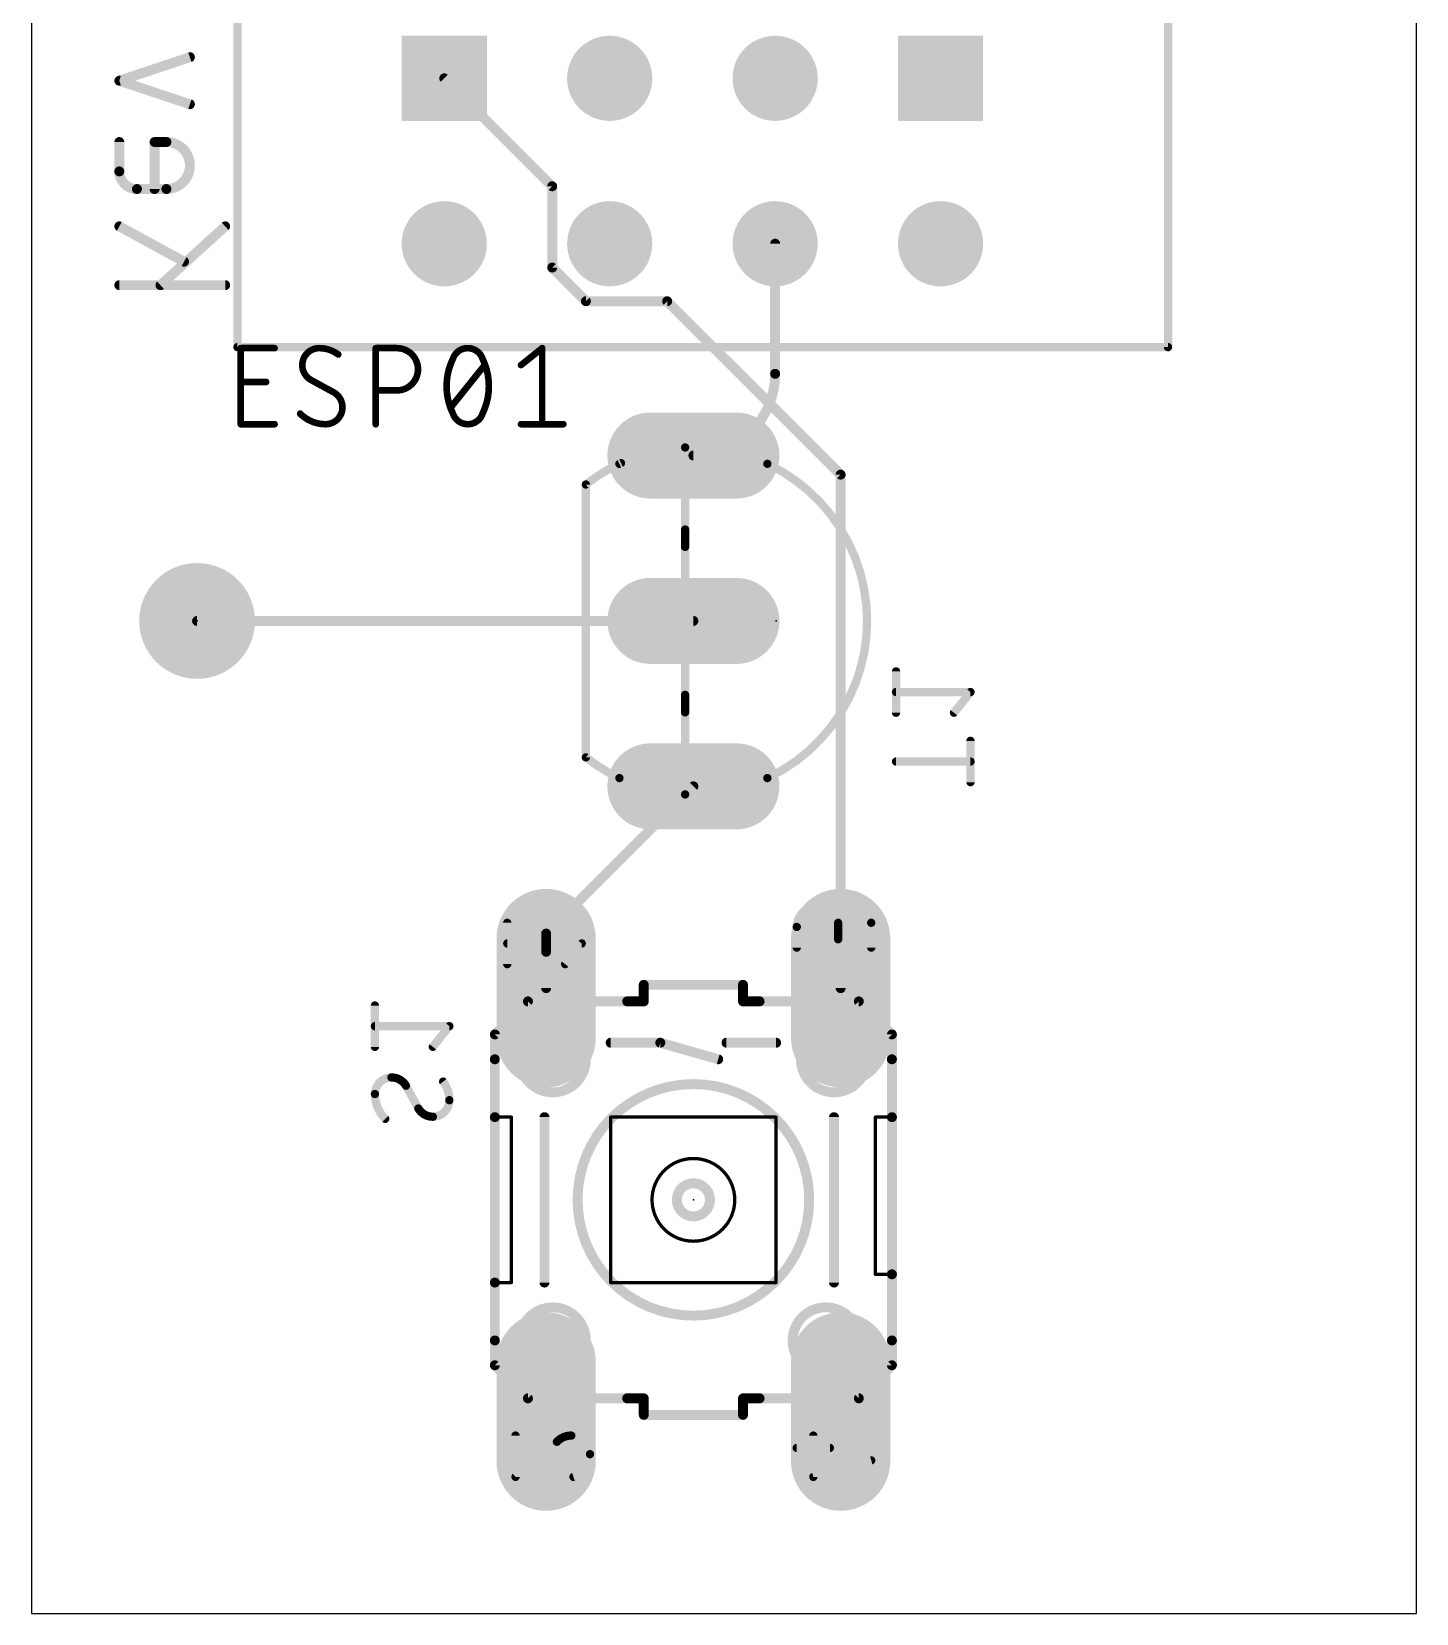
# Model space of a CAD drawing. Extents: x 0 to 21.3, y 33 to 80.
# Drawn here: x 0 to 21.26, y 33.02 to 57.31 of the extents above; entities that cross this region are included whole.
import ezdxf

# ---------------------------------------------------------------- set-up
doc = ezdxf.new("R2010")
doc.units = 0
for name, color, linetype in [('1', 22, 'CONTINUOUS'), ('104', 253, 'CONTINUOUS'), ('16', 175, 'CONTINUOUS'), ('17', 82, 'CONTINUOUS'), ('20', 30, 'CONTINUOUS'), ('21', 253, 'CONTINUOUS'), ('22', 253, 'CONTINUOUS'), ('23', 7, 'CONTINUOUS'), ('24', 7, 'CONTINUOUS'), ('26', 253, 'CONTINUOUS'), ('27', 253, 'CONTINUOUS'), ('52', 253, 'CONTINUOUS')]:
    doc.layers.add(name, color=color, linetype=linetype)

# ---------------------------------------------------------------- blocks, each defined once
blk = doc.blocks.new('ROUNDP')
at = {"const_width": 0.5}
blk.add_lwpolyline([(0, -0.25, 1), (0, 0.25, 1), (0, -0.25)], format="xyb", dxfattribs=at)
blk = doc.blocks.new('LONGP100')
at = {"const_width": 1}
blk.add_lwpolyline([(-0.5, 0), (0.5, 0)], dxfattribs=at)
at = {"const_width": 0.5}
for points in [[(-0.5, 0.25, 1), (-0.5, -0.25)], [(0.5, -0.25, 1), (0.5, 0.25)]]:
    blk.add_lwpolyline(points, format="xyb", dxfattribs=at)
blk = doc.blocks.new('SQUAREP')
blk.add_solid([(-0.5, -0.5), (0.5, -0.5), (-0.5, 0.5), (0.5, 0.5)])

msp = doc.modelspace()

# ---------------------------------------------------------------- linework, layer by layer
at = {"layer": '1', "const_width": 0.1524}
for points in [[(11.415, 52.055), (11.415, 54.0525)], [(2.54, 48.26), (10.16, 48.26)]]:
    msp.add_lwpolyline(points, dxfattribs=at)
at = {"layer": '1'}
for points, const_width in [([(11.4531, 54.0525, 1), (11.3769, 54.0525)], 0.0762), ([(10.16, 50.8, 0.4142), (11.415, 52.055)], 0.1524), ([(11.4531, 52.055, 1), (11.3769, 52.055)], 0.0762), ([(11.3769, 52.055, 1), (11.4531, 52.055)], 0.0762), ([(10.16, 50.8381, 1), (10.16, 50.7619)], 0.0762), ([(2.54, 48.2981, 1), (2.54, 48.2219)], 0.0762), ([(10.16, 48.2219, 1), (10.16, 48.2981)], 0.0762)]:
    msp.add_lwpolyline(points, format="xyb", dxfattribs=dict(at, const_width=const_width))
at = {"layer": '104', "const_width": 0.1524}
for points in [[(1.3462, 56.5561), (2.4299, 56.9173)], [(2.4299, 56.1948), (1.3462, 56.5561)], [(1.3462, 55.6147), (1.3462, 55.1632)], [(2.0687, 55.6147), (1.8881, 55.6147)], [(1.8881, 55.6147), (1.8881, 54.8922)], [(1.6171, 54.8922), (2.0687, 54.8922)], [(1.3462, 54.3193), (2.3396, 53.7774)], [(2.9718, 54.3193), (1.9784, 53.4162)], [(1.3462, 53.4162), (2.9718, 53.4162)]]:
    msp.add_lwpolyline(points, dxfattribs=at)
at = {"layer": '104'}
for points, const_width in [([(2.442, 56.8812, 1), (2.4179, 56.9535)], 0.0762), ([(1.3582, 56.5922, 1), (1.3342, 56.5199)], 0.0762), ([(1.3342, 56.5922, 1), (1.3582, 56.5199)], 0.0762), ([(2.4179, 56.1587, 1), (2.442, 56.231)], 0.0762), ([(1.3843, 55.6147, 1), (1.3081, 55.6147)], 0.0762), ([(1.8881, 55.6528, 1), (1.8881, 55.5766)], 0.0762), ([(1.9262, 55.6147, 1), (1.85, 55.6147)], 0.0762), ([(2.0687, 54.8922, 1), (2.0687, 55.6147)], 0.1524), ([(2.0687, 55.6528, 1), (2.0687, 55.5766)], 0.0762), ([(2.0687, 55.5766, 1), (2.0687, 55.6528)], 0.0762), ([(1.3462, 55.1632, 0.4142), (1.6171, 54.8922)], 0.1524), ([(1.3843, 55.1632, 1), (1.3081, 55.1632)], 0.0762), ([(1.3081, 55.1632, 1), (1.3843, 55.1632)], 0.0762), ([(1.6171, 54.9303, 1), (1.6171, 54.8541)], 0.0762), ([(1.6171, 54.8541, 1), (1.6171, 54.9303)], 0.0762), ([(1.85, 54.8922, 1), (1.9262, 54.8922)], 0.0762), ([(2.0687, 54.9303, 1), (2.0687, 54.8541)], 0.0762), ([(2.0687, 54.8541, 1), (2.0687, 54.9303)], 0.0762), ([(1.3644, 54.3528, 1), (1.328, 54.2859)], 0.0762), ([(2.9974, 54.2911, 1), (2.9462, 54.3475)], 0.0762), ([(2.3214, 53.744, 1), (2.3579, 53.8109)], 0.0762), ([(1.3462, 53.4543, 1), (1.3462, 53.3781)], 0.0762), ([(1.9527, 53.4444, 1), (2.004, 53.388)], 0.0762), ([(2.9718, 53.3781, 1), (2.9718, 53.4543)], 0.0762)]:
    msp.add_lwpolyline(points, format="xyb", dxfattribs=dict(at, const_width=const_width))
at = {"layer": '16', "const_width": 0.1524}
for points in [[(7.9924, 54.9351), (6.335, 56.5925)], [(7.9924, 53.6869), (7.9924, 54.9351)], [(8.5094, 53.1699), (7.9924, 53.6869)], [(9.7576, 53.1699), (8.5094, 53.1699)], [(12.4206, 50.5069), (9.7576, 53.1699)], [(12.4206, 42.6212), (12.4206, 50.5069)], [(10.16, 45.72), (7.8994, 43.4594)], [(7.8994, 43.4594), (7.8994, 43.18)], [(7.8994, 43.18), (7.8994, 42.6212)]]:
    msp.add_lwpolyline(points, dxfattribs=at)
at = {"layer": '16', "const_width": 0.0762}
for points in [[(6.3619, 56.6194, 1), (6.3081, 56.5656)], [(8.0305, 54.9351, 1), (7.9543, 54.9351)], [(7.9655, 54.9082, 1), (8.0193, 54.962)], [(8.0193, 53.7139, 1), (7.9655, 53.66)], [(7.9543, 53.6869, 1), (8.0305, 53.6869)], [(8.5094, 53.208, 1), (8.5094, 53.1318)], [(8.4825, 53.143, 1), (8.5364, 53.1968)], [(9.7845, 53.1968, 1), (9.7307, 53.143)], [(9.7576, 53.1318, 1), (9.7576, 53.208)], [(12.4587, 50.5069, 1), (12.3825, 50.5069)], [(12.3937, 50.48, 1), (12.4475, 50.5338)], [(10.1869, 45.6931, 1), (10.1331, 45.7469)], [(7.9375, 43.4594, 1), (7.8613, 43.4594)], [(7.8725, 43.4863, 1), (7.9263, 43.4325)], [(7.9375, 43.18, 1), (7.8613, 43.18)], [(7.8613, 43.18, 1), (7.9375, 43.18)], [(7.8613, 42.6212, 1), (7.9375, 42.6212)], [(12.3825, 42.6212, 1), (12.4587, 42.6212)]]:
    msp.add_lwpolyline(points, format="xyb", dxfattribs=at)
at = {"layer": '20'}
for p, q in [((0, 80), (0, 33.02)), ((21.26, 33.02), (21.26, 80)), ((0, 33.02), (21.26, 33.02))]:
    msp.add_line(p, q, dxfattribs=at)
at = {"layer": '21', "const_width": 0.127}
for points in [[(3.16, 69.61), (3.16, 52.465)], [(17.4475, 52.465), (17.4475, 69.61)], [(3.16, 52.465), (17.4475, 52.465)]]:
    msp.add_lwpolyline(points, dxfattribs=at)
at = {"layer": '21', "const_width": 0.0635}
for points in [[(3.1282, 52.465, 1), (3.1918, 52.465)], [(3.16, 52.4968, 1), (3.16, 52.4333)], [(17.4158, 52.465, 1), (17.4793, 52.465)], [(17.4475, 52.4333, 1), (17.4475, 52.4968)]]:
    msp.add_lwpolyline(points, format="xyb", dxfattribs=at)
at = {"layer": '22'}
for points, const_width in [([(9.0482, 50.6847, 0.0595), (8.509, 50.355)], 0.127), ([(9.0614, 50.6558, 1), (9.035, 50.7136)], 0.0635), ([(11.2959, 45.847, 0.6345), (11.2959, 50.673)], 0.127), ([(11.3094, 50.7017, 1), (11.2824, 50.6443)], 0.0635), ([(8.5408, 50.355, 1), (8.4772, 50.355)], 0.0635), ([(8.4893, 50.3799, 1), (8.5287, 50.3301)], 0.0635), ([(10.0648, 49.664, 1), (10.0013, 49.664)], 0.0635), ([(10.0013, 49.396, 1), (10.0648, 49.396)], 0.0635), ([(10.0648, 47.124, 1), (10.0013, 47.124)], 0.0635), ([(10.0013, 46.856, 1), (10.0648, 46.856)], 0.0635), ([(8.4772, 46.165, 1), (8.5408, 46.165)], 0.0635), ([(8.509, 46.165, 0.057), (9.0241, 45.8465)], 0.127), ([(8.5287, 46.1899, 1), (8.4893, 46.1401)], 0.0635), ([(11.2824, 45.8757, 1), (11.3094, 45.8183)], 0.0635), ([(9.0106, 45.8178, 1), (9.0376, 45.8752)], 0.0635), ([(9.4361, 42.672, 1), (9.3599, 42.672)], 0.0762), ([(9.398, 42.7101, 1), (9.398, 42.6339)], 0.0762), ([(10.9601, 42.672, 1), (10.8839, 42.672)], 0.0762), ([(10.922, 42.6339, 1), (10.922, 42.7101)], 0.0762), ([(9.144, 42.4561, 1), (9.144, 42.3799)], 0.0762), ([(9.3599, 42.418, 1), (9.4361, 42.418)], 0.0762), ([(9.398, 42.3799, 1), (9.398, 42.4561)], 0.0762), ([(10.922, 42.4561, 1), (10.922, 42.3799)], 0.0762), ([(10.8839, 42.418, 1), (10.9601, 42.418)], 0.0762), ([(11.176, 42.3799, 1), (11.176, 42.4561)], 0.0762), ([(7.1501, 41.529, 1), (7.0739, 41.529)], 0.0762), ([(13.2461, 41.529, 1), (13.1699, 41.529)], 0.0762), ([(10.16, 37.592, 1), (10.16, 41.148, 1), (10.16, 37.592)], 0.1524), ([(7.1501, 40.64, 1), (7.0739, 40.64)], 0.0762), ([(7.0739, 40.64, 1), (7.1501, 40.64)], 0.0762), ([(7.112, 40.6527, 1), (7.112, 40.6273)], 0.0254), ([(7.3787, 40.64, 1), (7.3533, 40.64)], 0.0254), ([(7.366, 40.6273, 1), (7.366, 40.6527)], 0.0254), ([(12.9667, 40.64, 1), (12.9413, 40.64)], 0.0254), ([(12.954, 40.6527, 1), (12.954, 40.6273)], 0.0254), ([(13.2461, 40.64, 1), (13.1699, 40.64)], 0.0762), ([(13.1699, 40.64, 1), (13.2461, 40.64)], 0.0762), ([(13.208, 40.6273, 1), (13.208, 40.6527)], 0.0254), ([(10.16, 39.116, 1), (10.16, 39.624, 1), (10.16, 39.116)], 0.1524), ([(7.1501, 38.1, 1), (7.0739, 38.1)], 0.0762), ([(7.0739, 38.1, 1), (7.1501, 38.1)], 0.0762), ([(12.954, 38.2397, 1), (12.954, 38.2143)], 0.0254), ([(12.9413, 38.227, 1), (12.9667, 38.227)], 0.0254), ([(13.2461, 38.227, 1), (13.1699, 38.227)], 0.0762), ([(13.1699, 38.227, 1), (13.2461, 38.227)], 0.0762), ([(13.208, 38.2143, 1), (13.208, 38.2397)], 0.0254), ([(7.112, 38.1127, 1), (7.112, 38.0873)], 0.0254), ([(7.3533, 38.1, 1), (7.3787, 38.1)], 0.0254), ([(7.366, 38.0873, 1), (7.366, 38.1127)], 0.0254), ([(7.0739, 37.211, 1), (7.1501, 37.211)], 0.0762), ([(13.1699, 37.211, 1), (13.2461, 37.211)], 0.0762), ([(9.144, 36.3601, 1), (9.144, 36.2839)], 0.0762), ([(9.4361, 36.322, 1), (9.3599, 36.322)], 0.0762), ([(9.398, 36.2839, 1), (9.398, 36.3601)], 0.0762), ([(10.9601, 36.322, 1), (10.8839, 36.322)], 0.0762), ([(10.922, 36.3601, 1), (10.922, 36.2839)], 0.0762), ([(11.176, 36.2839, 1), (11.176, 36.3601)], 0.0762), ([(9.398, 36.1061, 1), (9.398, 36.0299)], 0.0762), ([(9.3599, 36.068, 1), (9.4361, 36.068)], 0.0762), ([(10.8839, 36.068, 1), (10.9601, 36.068)], 0.0762), ([(10.922, 36.0299, 1), (10.922, 36.1061)], 0.0762)]:
    msp.add_lwpolyline(points, format="xyb", dxfattribs=dict(at, const_width=const_width))
for points, const_width in [([(8.509, 46.165), (8.509, 50.355)], 0.127), ([(10.033, 49.664), (10.033, 49.396)], 0.127), ([(10.033, 47.124), (10.033, 46.856)], 0.127), ([(9.398, 42.672), (9.398, 42.418)], 0.1524), ([(9.398, 42.672), (10.922, 42.672)], 0.1524), ([(10.922, 42.418), (10.922, 42.672)], 0.1524), ([(9.398, 42.418), (9.144, 42.418)], 0.1524), ([(10.922, 42.418), (11.176, 42.418)], 0.1524), ([(7.112, 40.64), (7.112, 41.529)], 0.1524), ([(13.208, 41.529), (13.208, 40.64)], 0.1524), ([(7.112, 38.1), (7.112, 40.64)], 0.1524), ([(7.112, 40.64), (7.366, 40.64)], 0.0508), ([(7.366, 38.1), (7.366, 40.64)], 0.0508), ([(12.954, 38.227), (12.954, 40.64)], 0.0508), ([(12.954, 40.64), (13.208, 40.64)], 0.0508), ([(13.208, 40.64), (13.208, 38.227)], 0.1524), ([(7.112, 37.211), (7.112, 38.1)], 0.1524), ([(12.954, 38.227), (13.208, 38.227)], 0.0508), ([(13.208, 38.227), (13.208, 37.211)], 0.1524), ([(7.366, 38.1), (7.112, 38.1)], 0.0508), ([(9.398, 36.322), (9.144, 36.322)], 0.1524), ([(9.398, 36.322), (9.398, 36.068)], 0.1524), ([(10.922, 36.068), (10.922, 36.322)], 0.1524), ([(10.922, 36.322), (11.176, 36.322)], 0.1524), ([(10.922, 36.068), (9.398, 36.068)], 0.1524)]:
    msp.add_lwpolyline(points, dxfattribs=dict(at, const_width=const_width))
at = {"layer": '23'}
msp.add_point((2.54, 48.26), dxfattribs=at)
at = {"layer": '24'}
for p in [(11.43, 48.26), (10.16, 39.37)]:
    msp.add_point(p, dxfattribs=at)
at = {"layer": '26', "const_width": 0.127}
for points in [[(13.2715, 46.8503), (13.2715, 47.4853)], [(14.4145, 47.1678), (13.2715, 47.1678)], [(14.1605, 46.8503), (14.4145, 47.1678)], [(14.4145, 45.7835), (14.4145, 46.4185)], [(13.2715, 46.101), (14.4145, 46.101)], [(5.2705, 41.7195), (5.2705, 42.3545)], [(6.4135, 42.037), (5.2705, 42.037)], [(6.1595, 41.7195), (6.4135, 42.037)], [(5.7468, 41.1226), (5.9373, 40.7734)]]:
    msp.add_lwpolyline(points, dxfattribs=at)
at = {"layer": '26'}
for points, const_width in [([(13.3033, 47.4853, 1), (13.2398, 47.4853)], 0.0635), ([(13.2715, 47.1996, 1), (13.2715, 47.136)], 0.0635), ([(14.4393, 47.148, 1), (14.3897, 47.1876)], 0.0635), ([(14.4145, 47.136, 1), (14.4145, 47.1996)], 0.0635), ([(13.2398, 46.8503, 1), (13.3033, 46.8503)], 0.0635), ([(14.1357, 46.8701, 1), (14.1853, 46.8305)], 0.0635), ([(14.4463, 46.4185, 1), (14.3827, 46.4185)], 0.0635), ([(13.2715, 46.1328, 1), (13.2715, 46.0692)], 0.0635), ([(14.4145, 46.0692, 1), (14.4145, 46.1328)], 0.0635), ([(14.3827, 45.7835, 1), (14.4463, 45.7835)], 0.0635), ([(5.3022, 42.3545, 1), (5.2388, 42.3545)], 0.0635), ([(5.2705, 42.0688, 1), (5.2705, 42.0052)], 0.0635), ([(6.4383, 42.0172, 1), (6.3887, 42.0568)], 0.0635), ([(6.4135, 42.0052, 1), (6.4135, 42.0688)], 0.0635), ([(5.2388, 41.7195, 1), (5.3022, 41.7195)], 0.0635), ([(6.1347, 41.7393, 1), (6.1843, 41.6997)], 0.0635), ([(5.5245, 41.2496, 0.4142), (5.2705, 40.9956)], 0.127), ([(5.5245, 41.2814, 1), (5.5245, 41.2178)], 0.0635), ([(5.7468, 41.1226, 0.2656), (5.5245, 41.2496)], 0.127), ([(5.5245, 41.2178, 1), (5.5245, 41.2814)], 0.0635), ([(5.2705, 40.9956, 0.2), (5.4293, 40.6146)], 0.127), ([(5.3022, 40.9956, 1), (5.2388, 40.9956)], 0.0635), ([(5.7746, 41.1378, 1), (5.7189, 41.1074)], 0.0635), ([(5.7194, 41.1065, 1), (5.7741, 41.1387)], 0.0635), ([(6.4135, 40.9004, 0.1623), (6.3182, 41.1861)], 0.127), ([(6.3436, 41.2052, 1), (6.2929, 41.167)], 0.0635), ([(5.2388, 40.9956, 1), (5.3022, 40.9956)], 0.0635), ([(5.9646, 40.7895, 1), (5.9099, 40.7572)], 0.0635), ([(5.9373, 40.7734, 0.2656), (6.1595, 40.6464)], 0.127), ([(5.9094, 40.7581, 1), (5.9651, 40.7886)], 0.0635), ([(6.1595, 40.6464, 0.4142), (6.4135, 40.9004)], 0.127), ([(6.3818, 40.9004, 1), (6.4452, 40.9003)], 0.0635), ([(6.4452, 40.9004, 1), (6.3818, 40.9004)], 0.0635), ([(5.4069, 40.5921, 1), (5.4516, 40.6371)], 0.0635), ([(6.1595, 40.6781, 1), (6.1595, 40.6146)], 0.0635), ([(6.1595, 40.6146, 1), (6.1595, 40.6781)], 0.0635)]:
    msp.add_lwpolyline(points, format="xyb", dxfattribs=dict(at, const_width=const_width))
at = {"layer": '27', "const_width": 0.1016}
for points in [[(3.2108, 51.2808), (3.2108, 52.4492)], [(3.2108, 52.4492), (3.7301, 52.4492)], [(5.2829, 51.2808), (5.2829, 52.4492)], [(5.2829, 52.4492), (5.6074, 52.4492)], [(7.5138, 52.1896), (7.8384, 52.4492)], [(7.8384, 52.4492), (7.8384, 51.2808)], [(6.4357, 51.5404), (6.955, 52.1896)], [(3.2108, 51.9299), (3.6003, 51.9299)], [(4.6422, 51.7676), (4.2852, 51.9624)], [(5.6074, 51.8001), (5.2829, 51.8001)], [(3.7301, 51.2808), (3.2108, 51.2808)], [(7.5138, 51.2808), (8.1629, 51.2808)]]:
    msp.add_lwpolyline(points, dxfattribs=at)
at = {"layer": '27'}
for points, const_width in [([(3.2362, 52.4492, 1), (3.1854, 52.4492)], 0.0508), ([(3.2108, 52.4746, 1), (3.2108, 52.4238)], 0.0508), ([(3.7301, 52.4238, 1), (3.7301, 52.4746)], 0.0508), ([(4.415, 52.4492, 0.4142), (4.1554, 52.1896)], 0.1016), ([(4.7071, 52.3518, 0.1623), (4.415, 52.4492)], 0.1016), ([(4.415, 52.4746, 1), (4.415, 52.4238)], 0.0508), ([(4.415, 52.4238, 1), (4.415, 52.4746)], 0.0508), ([(5.3083, 52.4492, 1), (5.2575, 52.4492)], 0.0508), ([(5.2829, 52.4746, 1), (5.2829, 52.4238)], 0.0508), ([(5.6074, 51.8001, 1), (5.6074, 52.4492)], 0.1016), ([(5.6074, 52.4746, 1), (5.6074, 52.4238)], 0.0508), ([(5.6074, 52.4238, 1), (5.6074, 52.4746)], 0.0508), ([(6.6954, 52.4492, 0.3205), (6.4682, 52.2869)], 0.1016), ([(6.9226, 52.2869, 0.3205), (6.6954, 52.4492)], 0.1016), ([(6.6954, 52.4746, 1), (6.6954, 52.4238)], 0.0508), ([(6.6954, 52.4238, 1), (6.6954, 52.4746)], 0.0508), ([(7.8638, 52.4492, 1), (7.813, 52.4492)], 0.0508), ([(7.8543, 52.4294, 1), (7.8225, 52.469)], 0.0508), ([(4.1554, 52.1896, 0.2656), (4.2852, 51.9624)], 0.1016), ([(4.1808, 52.1896, 1), (4.13, 52.1896)], 0.0508), ([(4.6919, 52.3315, 1), (4.7224, 52.3722)], 0.0508), ([(6.4682, 52.2869, 0.1139), (6.3708, 51.865)], 0.1016), ([(6.4442, 52.2952, 1), (6.4922, 52.2787)], 0.0508), ([(6.491, 52.2758, 1), (6.4454, 52.2981)], 0.0508), ([(6.9454, 52.2981, 1), (6.8997, 52.2758)], 0.0508), ([(7.0199, 51.865, 0.1139), (6.9226, 52.2869)], 0.1016), ([(6.8986, 52.2787, 1), (6.9466, 52.2952)], 0.0508), ([(6.9749, 52.1737, 1), (6.9352, 52.2054)], 0.0508), ([(7.498, 52.2094, 1), (7.5297, 52.1697)], 0.0508), ([(3.2108, 51.9553, 1), (3.2108, 51.9045)], 0.0508), ([(3.6003, 51.9045, 1), (3.6003, 51.9553)], 0.0508), ([(4.13, 52.1896, 1), (4.1808, 52.1896)], 0.0508), ([(4.2974, 51.9847, 1), (4.2731, 51.9401)], 0.0508), ([(4.2723, 51.9405, 1), (4.2981, 51.9842)], 0.0508), ([(4.7721, 51.5404, 0.2656), (4.6422, 51.7676)], 0.1016), ([(4.6551, 51.7895, 1), (4.6293, 51.7457)], 0.0508), ([(4.6301, 51.7453, 1), (4.6544, 51.7899)], 0.0508), ([(5.2829, 51.8255, 1), (5.2829, 51.7747)], 0.0508), ([(5.6074, 51.8255, 1), (5.6074, 51.7747)], 0.0508), ([(5.6074, 51.7747, 1), (5.6074, 51.8255)], 0.0508), ([(6.3708, 51.865, 0.1139), (6.4682, 51.4431)], 0.1016), ([(6.3962, 51.865, 1), (6.3454, 51.865)], 0.0508), ([(6.3454, 51.865, 1), (6.3962, 51.865)], 0.0508), ([(6.9226, 51.4431, 0.1139), (7.0199, 51.865)], 0.1016), ([(7.0453, 51.865, 1), (6.9945, 51.865)], 0.0508), ([(6.9945, 51.865, 1), (7.0453, 51.865)], 0.0508), ([(4.1229, 51.4431, 0.2), (4.5124, 51.2808)], 0.1016), ([(4.141, 51.461, 1), (4.1049, 51.4252)], 0.0508), ([(4.5124, 51.2808, 0.4142), (4.7721, 51.5404)], 0.1016), ([(4.7975, 51.5404, 1), (4.7466, 51.5404)], 0.0508), ([(4.7467, 51.5404, 1), (4.7974, 51.5404)], 0.0508), ([(6.4159, 51.5563, 1), (6.4556, 51.5246)], 0.0508), ([(6.4682, 51.4431, 0.3205), (6.6954, 51.2808)], 0.1016), ([(6.6954, 51.2808, 0.3205), (6.9226, 51.4431)], 0.1016), ([(6.9466, 51.4348, 1), (6.8985, 51.4513)], 0.0508), ([(3.2108, 51.3062, 1), (3.2108, 51.2554)], 0.0508), ([(3.1854, 51.2808, 1), (3.2362, 51.2808)], 0.0508), ([(3.7301, 51.2554, 1), (3.7301, 51.3062)], 0.0508), ([(4.5124, 51.3062, 1), (4.5124, 51.2554)], 0.0508), ([(4.5124, 51.2554, 1), (4.5124, 51.3062)], 0.0508), ([(5.2575, 51.2808, 1), (5.3083, 51.2808)], 0.0508), ([(6.4922, 51.4513, 1), (6.4442, 51.4348)], 0.0508), ([(6.4454, 51.4319, 1), (6.491, 51.4542)], 0.0508), ([(6.6954, 51.3062, 1), (6.6954, 51.2554)], 0.0508), ([(6.6954, 51.2554, 1), (6.6954, 51.3062)], 0.0508), ([(6.8997, 51.4542, 1), (6.9454, 51.4319)], 0.0508), ([(7.5138, 51.3062, 1), (7.5138, 51.2554)], 0.0508), ([(7.813, 51.2808, 1), (7.8638, 51.2808)], 0.0508), ([(8.1629, 51.2554, 1), (8.1629, 51.3062)], 0.0508)]:
    msp.add_lwpolyline(points, format="xyb", dxfattribs=dict(at, const_width=const_width))
at = {"layer": '52'}
for points, const_width in [([(10.033, 50.924, 0.0984), (9.0241, 50.673)], 0.127), ([(11.2959, 50.673, 0.1225), (10.033, 50.924)], 0.127), ([(10.0315, 50.9557, 1), (10.0345, 50.8923)], 0.0635), ([(10.0648, 50.924, 1), (10.0013, 50.924)], 0.0635), ([(10.0345, 50.8923, 1), (10.0315, 50.9557)], 0.0635), ([(9.0106, 50.7017, 1), (9.0376, 50.6443)], 0.0635), ([(11.2824, 50.6443, 1), (11.3094, 50.7017)], 0.0635), ([(10.0013, 49.664, 1), (10.0648, 49.664)], 0.0635), ([(10.0648, 49.396, 1), (10.0013, 49.396)], 0.0635), ([(10.0013, 47.124, 1), (10.0648, 47.124)], 0.0635), ([(10.0648, 46.856, 1), (10.0013, 46.856)], 0.0635), ([(9.0241, 45.847, 0.0984), (10.033, 45.596)], 0.127), ([(9.0376, 45.8757, 1), (9.0106, 45.8183)], 0.0635), ([(10.033, 45.596, 0.1225), (11.2959, 45.847)], 0.127), ([(11.3094, 45.8183, 1), (11.2824, 45.8757)], 0.0635), ([(10.0345, 45.6277, 1), (10.0315, 45.5643)], 0.0635), ([(10.0013, 45.596, 1), (10.0648, 45.596)], 0.0635), ([(10.0315, 45.5643, 1), (10.0345, 45.6277)], 0.0635), ([(12.3825, 43.561, 1), (11.7475, 43.561)], 0.127), ([(12.8905, 43.6245, 1), (12.3825, 43.6245)], 0.127), ([(7.3342, 43.6245, 1), (7.2708, 43.6245)], 0.0635), ([(11.7793, 43.561, 1), (11.7157, 43.561)], 0.0635), ([(11.7157, 43.561, 1), (11.7793, 43.561)], 0.0635), ([(12.4143, 43.6245, 1), (12.3507, 43.6245)], 0.0635), ([(12.3507, 43.6245, 1), (12.4143, 43.6245)], 0.0635), ([(12.3507, 43.561, 1), (12.4143, 43.561)], 0.0635), ([(12.9223, 43.6245, 1), (12.8588, 43.6245)], 0.0635), ([(12.8588, 43.6245, 1), (12.9223, 43.6245)], 0.0635), ([(7.3025, 43.3388, 1), (7.3025, 43.2752)], 0.0635), ([(8.4703, 43.2872, 1), (8.4207, 43.3268)], 0.0635), ([(8.4455, 43.2752, 1), (8.4455, 43.3388)], 0.0635), ([(11.7157, 43.2435, 1), (11.7793, 43.2435)], 0.0635), ([(12.3507, 43.3705, 1), (12.4143, 43.3705)], 0.0635), ([(12.8588, 43.2435, 1), (12.9223, 43.2435)], 0.0635), ([(7.2708, 42.9895, 1), (7.3342, 42.9895)], 0.0635), ([(8.1667, 43.0093, 1), (8.2163, 42.9697)], 0.0635), ([(7.62, 42.4561, 1), (7.62, 42.3799)], 0.0762), ([(7.6469, 42.3911, 1), (7.5931, 42.4449)], 0.0762), ([(9.144, 42.3799, 1), (9.144, 42.4561)], 0.0762), ([(11.176, 42.4561, 1), (11.176, 42.3799)], 0.0762), ([(12.7269, 42.4449, 1), (12.6731, 42.3911)], 0.0762), ([(12.7, 42.3799, 1), (12.7, 42.4561)], 0.0762), ([(8.001, 41.021, 1), (8.001, 42.037, 1), (8.001, 41.021)], 0.1524), ([(12.319, 41.021, 1), (12.319, 42.037, 1), (12.319, 41.021)], 0.1524), ([(7.1501, 41.91, 1), (7.0739, 41.91)], 0.0762), ([(7.0851, 41.9369, 1), (7.1389, 41.8831)], 0.0762), ([(8.89, 41.8211, 1), (8.89, 41.7449)], 0.0762), ([(9.6625, 41.8196, 1), (9.6415, 41.7464)], 0.0762), ([(9.652, 41.7449, 1), (9.652, 41.8211)], 0.0762), ([(10.668, 41.8211, 1), (10.668, 41.7449)], 0.0762), ([(11.43, 41.7449, 1), (11.43, 41.8211)], 0.0762), ([(13.2461, 41.91, 1), (13.1699, 41.91)], 0.0762), ([(13.1811, 41.8831, 1), (13.2349, 41.9369)], 0.0762), ([(7.0739, 41.529, 1), (7.1501, 41.529)], 0.0762), ([(10.5305, 41.4924, 1), (10.5515, 41.5656)], 0.0762), ([(13.1699, 41.529, 1), (13.2461, 41.529)], 0.0762), ([(7.9121, 40.64, 1), (7.8359, 40.64)], 0.0762), ([(8.89, 40.6527, 1), (8.89, 40.6273)], 0.0254), ([(8.9027, 40.64, 1), (8.8773, 40.64)], 0.0254), ([(11.4427, 40.64, 1), (11.4173, 40.64)], 0.0254), ([(11.43, 40.6273, 1), (11.43, 40.6527)], 0.0254), ([(12.3571, 40.64, 1), (12.2809, 40.64)], 0.0762), ([(10.16, 38.735, 1), (10.16, 40.005, 1), (10.16, 38.735)], 0.0508), ([(7.8359, 38.1, 1), (7.9121, 38.1)], 0.0762), ([(12.2809, 38.1, 1), (12.3571, 38.1)], 0.0762), ([(8.89, 38.1127, 1), (8.89, 38.0873)], 0.0254), ([(8.8773, 38.1, 1), (8.9027, 38.1)], 0.0254), ([(11.4173, 38.1, 1), (11.4427, 38.1)], 0.0254), ([(11.43, 38.0873, 1), (11.43, 38.1127)], 0.0254), ([(8.001, 36.703, 1), (8.001, 37.719, 1), (8.001, 36.703)], 0.1524), ([(12.192, 36.703, 1), (12.192, 37.719, 1), (12.192, 36.703)], 0.1524), ([(7.1501, 37.211, 1), (7.0739, 37.211)], 0.0762), ([(13.2461, 37.211, 1), (13.1699, 37.211)], 0.0762), ([(7.0739, 36.83, 1), (7.1501, 36.83)], 0.0762), ([(7.1389, 36.8569, 1), (7.0851, 36.8031)], 0.0762), ([(13.1699, 36.83, 1), (13.2461, 36.83)], 0.0762), ([(13.2349, 36.8031, 1), (13.1811, 36.8569)], 0.0762), ([(7.62, 36.3601, 1), (7.62, 36.2839)], 0.0762), ([(7.5931, 36.2951, 1), (7.6469, 36.3489)], 0.0762), ([(9.144, 36.2839, 1), (9.144, 36.3601)], 0.0762), ([(11.176, 36.3601, 1), (11.176, 36.2839)], 0.0762), ([(12.6731, 36.3489, 1), (12.7269, 36.2951)], 0.0762), ([(12.7, 36.2839, 1), (12.7, 36.3601)], 0.0762), ([(7.4612, 35.7505, 1), (7.3978, 35.7505)], 0.0635), ([(8.2867, 35.7505, 0.2053), (8.0645, 35.6553)], 0.127), ([(8.0415, 35.6771, 1), (8.0875, 35.6334)], 0.0635), ([(8.0851, 35.6311, 1), (8.0439, 35.6794)], 0.0635), ([(8.2867, 35.7823, 1), (8.2867, 35.7188)], 0.0635), ([(8.5725, 35.4648, 0.4142), (8.2867, 35.7505)], 0.127), ([(8.2867, 35.7188, 1), (8.2868, 35.7822)], 0.0635), ([(12.0333, 35.7505, 1), (11.9697, 35.7505)], 0.0635), ([(8.3185, 35.1155, 0.3252), (8.5725, 35.4648)], 0.127), ([(8.6043, 35.4648, 1), (8.5407, 35.4647)], 0.0635), ([(8.5407, 35.4648, 1), (8.6043, 35.4648)], 0.0635), ([(11.7475, 35.5918, 1), (11.7475, 35.5282)], 0.0635), ([(12.2555, 35.5282, 1), (12.2555, 35.5918)], 0.0635), ([(12.8992, 35.339, 1), (12.8818, 35.4)], 0.0635), ([(7.4089, 35.1397, 1), (7.4501, 35.0913)], 0.0635), ([(7.3978, 35.1155, 1), (7.4612, 35.1155)], 0.0635), ([(8.3087, 35.1457, 1), (8.3283, 35.0853)], 0.0635), ([(11.9697, 35.1155, 1), (12.0333, 35.1155)], 0.0635), ([(11.9928, 35.146, 1), (12.0102, 35.085)], 0.0635)]:
    msp.add_lwpolyline(points, format="xyb", dxfattribs=dict(at, const_width=const_width))
for points, const_width in [([(10.033, 50.924), (10.033, 49.664)], 0.127), ([(10.033, 49.396), (10.033, 47.124)], 0.127), ([(10.033, 46.856), (10.033, 45.596)], 0.127), ([(7.3025, 42.9895), (7.3025, 43.6245)], 0.127), ([(11.7475, 43.2435), (11.7475, 43.561)], 0.127), ([(12.3825, 43.6245), (12.3825, 43.3705)], 0.127), ([(12.8905, 43.2435), (12.8905, 43.6245)], 0.127), ([(8.4455, 43.307), (7.3025, 43.307)], 0.127), ([(8.1915, 42.9895), (8.4455, 43.307)], 0.127), ([(7.112, 41.91), (7.62, 42.418)], 0.1524), ([(7.62, 42.418), (9.144, 42.418)], 0.1524), ([(12.7, 42.418), (11.176, 42.418)], 0.1524), ([(13.208, 41.91), (12.7, 42.418)], 0.1524), ([(7.112, 41.91), (7.112, 41.529)], 0.1524), ([(8.89, 41.783), (9.652, 41.783)], 0.1524), ([(9.652, 41.783), (10.541, 41.529)], 0.1524), ([(10.668, 41.783), (11.43, 41.783)], 0.1524), ([(13.208, 41.91), (13.208, 41.529)], 0.1524), ([(7.874, 38.1), (7.874, 40.64)], 0.1524), ([(8.89, 40.64), (11.43, 40.64)], 0.0508), ([(8.89, 40.64), (8.89, 38.1)], 0.0508), ([(11.43, 38.1), (11.43, 40.64)], 0.0508), ([(12.319, 40.64), (12.319, 38.1)], 0.1524), ([(11.43, 38.1), (8.89, 38.1)], 0.0508), ([(7.112, 36.83), (7.112, 37.211)], 0.1524), ([(13.208, 36.83), (13.208, 37.211)], 0.1524), ([(7.62, 36.322), (7.112, 36.83)], 0.1524), ([(13.208, 36.83), (12.7, 36.322)], 0.1524), ([(9.144, 36.322), (7.62, 36.322)], 0.1524), ([(12.7, 36.322), (11.176, 36.322)], 0.1524), ([(7.4295, 35.1155), (7.4295, 35.7505)], 0.127), ([(8.0645, 35.6553), (7.4295, 35.1155)], 0.127), ([(12.0015, 35.1155), (12.0015, 35.7505)], 0.127), ([(12.2555, 35.56), (11.7475, 35.56)], 0.127), ([(12.8905, 35.3695), (12.0015, 35.1155)], 0.127)]:
    msp.add_lwpolyline(points, dxfattribs=dict(at, const_width=const_width))

# ---------------------------------------------------------------- block references
at = {"layer": '17', "rotation": 270}
for name, p, xscale, yscale in [('SQUAREP', (6.335, 56.5925), 1.308, 1.308), ('SQUAREP', (6.335, 56.5925), 1.308, 1.308), ('ROUNDP', (8.875, 56.5925), 1.308, 1.308), ('ROUNDP', (8.875, 56.5925), 1.308, 1.308), ('ROUNDP', (11.415, 56.5925), 1.308, 1.308), ('ROUNDP', (11.415, 56.5925), 1.308, 1.308), ('SQUAREP', (13.955, 56.5925), 1.308, 1.308), ('SQUAREP', (13.955, 56.5925), 1.308, 1.308), ('ROUNDP', (6.335, 54.0525), 1.308, 1.308), ('ROUNDP', (6.335, 54.0525), 1.308, 1.308), ('ROUNDP', (8.875, 54.0525), 1.308, 1.308), ('ROUNDP', (8.875, 54.0525), 1.308, 1.308), ('ROUNDP', (11.415, 54.0525), 1.308, 1.308), ('ROUNDP', (11.415, 54.0525), 1.308, 1.308), ('ROUNDP', (13.955, 54.0525), 1.308, 1.308), ('ROUNDP', (13.955, 54.0525), 1.308, 1.308), ('LONGP100', (7.8994, 42.6212), 1.524, 1.524), ('LONGP100', (7.8994, 42.6212), 1.524, 1.524), ('LONGP100', (12.4206, 42.6212), 1.524, 1.524), ('LONGP100', (12.4206, 42.6212), 1.524, 1.524), ('LONGP100', (7.8994, 36.1188), 1.524, 1.524), ('LONGP100', (7.8994, 36.1188), 1.524, 1.524), ('LONGP100', (12.4206, 36.1188), 1.524, 1.524), ('LONGP100', (12.4206, 36.1188), 1.524, 1.524)]:
    msp.add_blockref(name, p, dxfattribs=dict(at, xscale=xscale, yscale=yscale))
at = {"layer": '17'}
for name, p, xscale, yscale in [('LONGP100', (10.16, 50.8), 1.3208, 1.3208), ('LONGP100', (10.16, 50.8), 1.3208, 1.3208), ('ROUNDP', (2.54, 48.26), 1.778, 1.778), ('ROUNDP', (2.54, 48.26), 1.778, 1.778), ('LONGP100', (10.16, 48.26), 1.3208, 1.3208), ('LONGP100', (10.16, 48.26), 1.3208, 1.3208), ('LONGP100', (10.16, 45.72), 1.3208, 1.3208), ('LONGP100', (10.16, 45.72), 1.3208, 1.3208)]:
    msp.add_blockref(name, p, dxfattribs=dict(at, xscale=xscale, yscale=yscale))

doc.saveas('drawing.dxf')
